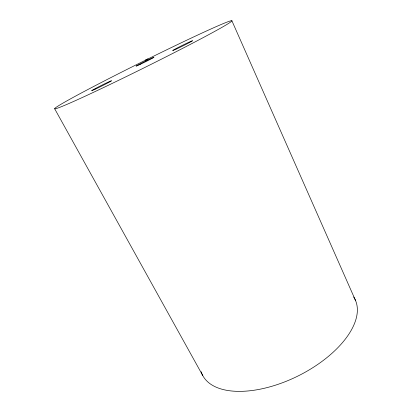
<?xml version="1.0" encoding="UTF-8"?>
<svg xmlns="http://www.w3.org/2000/svg" width="412" height="412" viewBox="0 0 412 412"><rect width="100%" height="100%" fill="white"/><g stroke="black" fill="none" stroke-linecap="round" stroke-linejoin="round"><path stroke-width="0.62" d="M54.657 108.753L202.673 375.409M231.868 20.718A98.947 3.111 -26.4 0 1 99.117 89.667A98.947 3.111 -26.4 0 1 98.798 83.811A98.947 3.111 -26.4 0 1 231.868 20.718L355.561 300.575M353.702 297.026A85.14 43.44 -26.4 0 1 297.109 376.444A85.14 43.44 -26.4 0 1 201.144 371.712M146.754 59.534L145.4 60.25L148.001 58.962L146.754 59.534M140.42 64.267A9.924 0.283 -26.4 0 0 153.975 57.273A9.924 0.283 -26.4 0 0 140.878 63.489A9.924 0.283 -26.4 0 0 140.42 64.267M176.666 48.904A11.237 0.366 -26.3 0 0 192.62 40.742A11.237 0.366 -26.3 0 0 178.52 47.292A11.237 0.366 -26.3 0 0 176.666 48.904M95.677 88.997A11.134 0.355 -26.6 0 0 111.477 80.824A11.134 0.355 -26.6 0 0 97.572 87.365A11.134 0.355 -26.6 0 0 95.677 88.997"/></g></svg>
